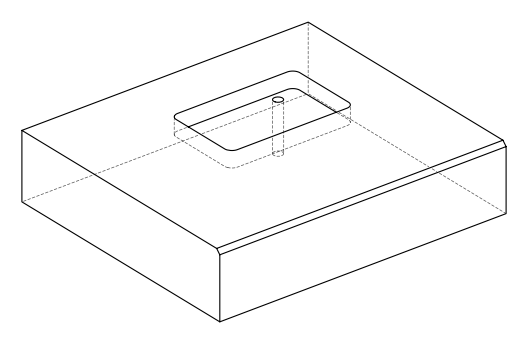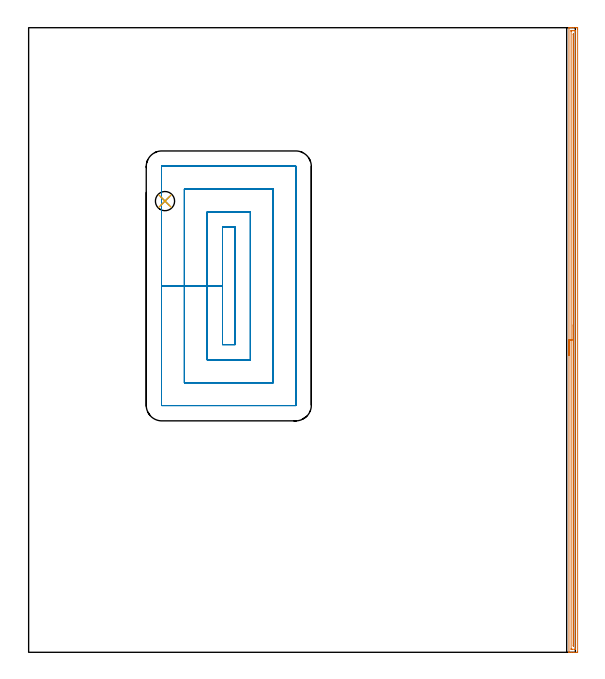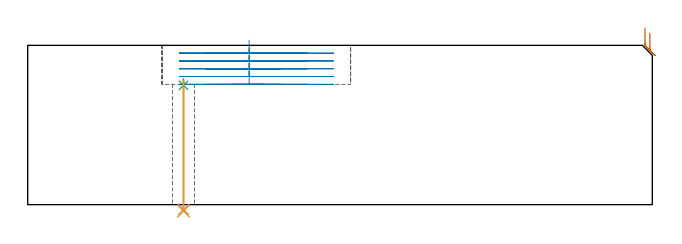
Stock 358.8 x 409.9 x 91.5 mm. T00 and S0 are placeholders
(PLAN: 5 operations, 4 tool changes, 24.5 min)
(1 AREA_MILL | FG_CHAMFER_SURFACE | UGT0205_001 | 9.98 min | 6659 mm3)
(2 MILL_RECTANGULAR_POCKET | POCKET_RECTANGULAR_STRAIGHT | UGT0201_136 | Follow Part, ap 5, ae 75% | 13.84 min | 427711 mm3)
(3 SPOT_DRILL | STEP1HOLE | NXT0321_9005460120000 | 0.03 min | 8 mm3)
(4 DRILL_THROUGH_HOLE_INTO_CENTER | STEP1HOLE | NXT0301_042 | 0.3 min | 2728 mm3)
(5 DRILL_TO_ENLARGE_THROUGH_HOLE | STEP1HOLE | NXT0301_097 | 0.31 min | 5871 mm3)
(TOOL UGT0205_001 | Chamfer Mill 20 x 3 x 45 deg. | D20 FL50 Z2)
(TOOL UGT0201_136 | Carbide End Mill 20.0 | D20 FL30 Z4)
(TOOL NXT0321_9005460120000 | NC Spot Drill, 142deg, 12mm, Carbide, Uncoated | D12 PA142 FL30 Z2)
(TOOL NXT0301_042 | Carbide Drill 7.1mm [860.1-0710-057A1-MM 2214] | D7.1 PA140 FL85 Z2)
(TOOL NXT0301_097 | Carbide Drill 12.6mm [860.1-1260-063A1-MM 2214] | D12.6 PA140 FL77 Z2)
(OP 1 AREA_MILL)
G17 G21 G94 G90
T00 M6
G54
G17 G0 G90 X354.6 Y194.95 S1061 M3
G43 Z101.5 H0
G94 G1 Y194.988 Z100.628 F250.
Y195.102 Z99.763
Y195.291 Z98.912
Y195.553 Z98.08
Y195.887 Z97.274
Y196.29 Z96.5
Y196.758 Z95.764
Y197.29 Z95.072
Y197.879 Z94.429
Y198.522 Z93.839
Y199.214 Z93.308
Y199.95 Z92.84
Y200.724 Z92.437
Y201.53 Z92.103
Y202.362 Z91.841
Y203.213 Z91.652
Y204.078 Z91.538
Y204.95 Z91.5
Y409.717
X354.603 Y409.89 Z91.488
X354.667 Y409.893 Z91.425
X355.104 Y409.9 Z90.996
X355.381 Z90.719
X356.11 Z89.985
X357.368 Z88.729
X358.79 Z87.306
X359.419 Z86.677
X359.683 Y409.898 Z86.413
X360.291 Y409.893 Z85.805
X360.293 Y409.881 Z85.804
X360.299 Y409.27 Z85.801
X360.3 Y408.653 Z85.8
X360.299 Y0.63 Z85.801
X360.293 Y0.019 Z85.804
X360.291 Y0.007 Z85.805
X359.683 Y0. Z86.413
X357.897 Z88.198
X356.475 Z89.622
X356.11 Z89.985
X355.104 Z90.996
X354.669 Z91.422
X354.615 Z91.476
X354.603 Y0.008 Z91.488
X354.6 Y0.182 Z91.5
Y204.95
X356.014 Z90.086
Y407.578
X356.016 Y407.674 Z90.084
X356.021 Y407.864 Z90.079
X356.025 Y407.892 Z90.075
X356.033 Y407.895 Z90.067
X356.058 Y407.898 Z90.042
X356.11 Y407.899 Z89.99
X356.586 Y407.9 Z89.514
X357.897 Z88.203
X358.373 Z87.727
X358.79 Y407.896 Z87.31
X358.849 Y407.893 Z87.251
X358.879 Y407.889 Z87.221
X358.882 Y407.77 Z87.218
X358.885 Y407.578 Z87.215
X358.886 Y2.322 Z87.214
X358.884 Y2.226 Z87.216
X358.879 Y2.035 Z87.221
X358.875 Y2.008 Z87.225
X358.867 Y2.005 Z87.233
X358.842 Y2.002 Z87.258
X358.79 Y2. Z87.31
X358.314 Z87.786
X357.003 Z89.097
X356.527 Z89.573
X356.11 Y2.004 Z89.99
X356.051 Y2.007 Z90.049
X356.021 Y2.011 Z90.079
X356.018 Y2.13 Z90.082
X356.015 Y2.322 Z90.085
X356.014 Y204.95 Z90.086
X357.428 Z88.672
X357.429 Y405.267 Z88.671
X357.433 Y405.694 Z88.667
X357.435 Y405.735 Z88.665
X357.449 Y405.841 Z88.651
X357.464 Y405.694 Z88.636
X357.471 Y405.268 Z88.629
Y405.225
Y4.632
X357.467 Y4.206 Z88.633
X357.465 Y4.165 Z88.635
X357.451 Y4.06 Z88.649
X357.435 Y4.206 Z88.665
X357.432 Y4.25 Z88.668
X357.429 Y4.674 Z88.671
X357.428 Y204.95 Z88.672
Y205.822 Z88.71
Y206.686 Z88.823
Y207.538 Z89.012
Y208.37 Z89.275
Y209.176 Z89.608
Y209.95 Z90.011
Y210.686 Z90.48
Y211.378 Z91.011
Y212.021 Z91.6
Y212.61 Z92.244
Y213.141 Z92.936
Y213.61 Z93.672
Y214.013 Z94.445
Y214.347 Z95.251
Y214.609 Z96.083
Y214.798 Z96.935
Y214.912 Z97.8
Y214.95 Z98.672
G0 Z101.5
M5
M2
(OP 2 MILL_RECTANGULAR_POCKET)
G17 G21 G94 G90
T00 M6
G54
G17 G0 G90 X127.2 Y268.366 S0 M3
G43 Z101.5 H0
Z94.5
G94 G1 Y240.45 Z87.02 F250.
Y201.9 F500.
X135.5
Y279.
X127.2
Y240.45
X117.2
Y191.9
X145.5
Y289.
X117.2
Y240.45
X102.2
Y176.9
X160.5
Y304.
X102.2
Y240.45
X87.2
Y162.1
G3 X87.4 Y161.9 R0.2
G1 X175.3
G3 X175.5 Y162.1 R0.2
G1 Y318.8
G3 X175.3 Y319. R0.2
G1 X87.4
G3 X87.2 Y318.8 R0.2
G1 Y240.45
Y239.45
G0 X127.2 Y268.366 Z90.02
G1 Y240.45 Z82.54 F250.
Y201.9 F500.
X135.5
Y279.
X127.2
Y240.45
X117.2
Y191.9
X145.5
Y289.
X117.2
Y240.45
X102.2
Y176.9
X160.5
Y304.
X102.2
Y240.45
X87.2
Y162.1
G3 X87.4 Y161.9 R0.2
G1 X175.3
G3 X175.5 Y162.1 R0.2
G1 Y318.8
G3 X175.3 Y319. R0.2
G1 X87.4
G3 X87.2 Y318.8 R0.2
G1 Y240.45
Y239.45
G0 X127.2 Y268.366 Z85.54
G1 Y240.45 Z78.06 F250.
Y201.9 F500.
X135.5
Y279.
X127.2
Y240.45
X117.2
Y191.9
X145.5
Y289.
X117.2
Y240.45
X102.2
Y176.9
X160.5
Y304.
X102.2
Y240.45
X87.2
Y162.1
G3 X87.4 Y161.9 R0.2
G1 X175.3
G3 X175.5 Y162.1 R0.2
G1 Y318.8
G3 X175.3 Y319. R0.2
G1 X87.4
G3 X87.2 Y318.8 R0.2
G1 Y240.45
Y239.45
G0 X127.2 Y268.366 Z81.06
G1 Y240.45 Z73.58 F250.
Y201.9 F500.
X135.5
Y279.
X127.2
Y240.45
X117.2
Y191.9
X145.5
Y289.
X117.2
Y240.45
X102.2
Y176.9
X160.5
Y304.
X102.2
Y240.45
X87.2
Y162.1
G3 X87.4 Y161.9 R0.2
G1 X175.3
G3 X175.5 Y162.1 R0.2
G1 Y318.8
G3 X175.3 Y319. R0.2
G1 X87.4
G3 X87.2 Y318.8 R0.2
G1 Y240.45
Y239.45
G0 X127.2 Y268.366 Z76.58
G1 Y240.45 Z69.1 F250.
Y201.9 F500.
X135.5
Y279.
X127.2
Y240.45
X117.2
Y191.9
X145.5
Y289.
X117.2
Y240.45
X102.2
Y176.9
X160.5
Y304.
X102.2
Y240.45
X87.2
Y162.1
G3 X87.4 Y161.9 R0.2
G1 X175.3
G3 X175.5 Y162.1 R0.2
G1 Y318.8
G3 X175.3 Y319. R0.2
G1 X87.4
G3 X87.2 Y318.8 R0.2
G1 Y240.45
Y239.45
G0 Z101.5
M5
M2
(OP 3 SPOT_DRILL)
G17 G21 G94 G90
T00 M6
G54
G17 G0 G90 X89.5 Y296.1 S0 M3
G43 Z101.5 H0
G94 G81 G98 Z68.549 F250. R72.1
G80
M5
M2
(OP 4 DRILL_THROUGH_HOLE_INTO_CENTER)
G17 G21 G94 G90
T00 M6
G54
G17 G0 G90 X89.5 Y296.1 S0 M3
G43 Z101.5 H1
G94 G73 G98 Z-2.792 F250. Q6.536 R71.1
G80
M5
M2
(OP 5 DRILL_TO_ENLARGE_THROUGH_HOLE)
G17 G21 G94 G90
T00 M6
G54
G17 G0 G90 X89.5 Y296.1 S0 M3
G43 Z101.5 H1
G94 G73 G98 Z-3.793 F250. Q12.149 R71.1
G80
M5
M2
